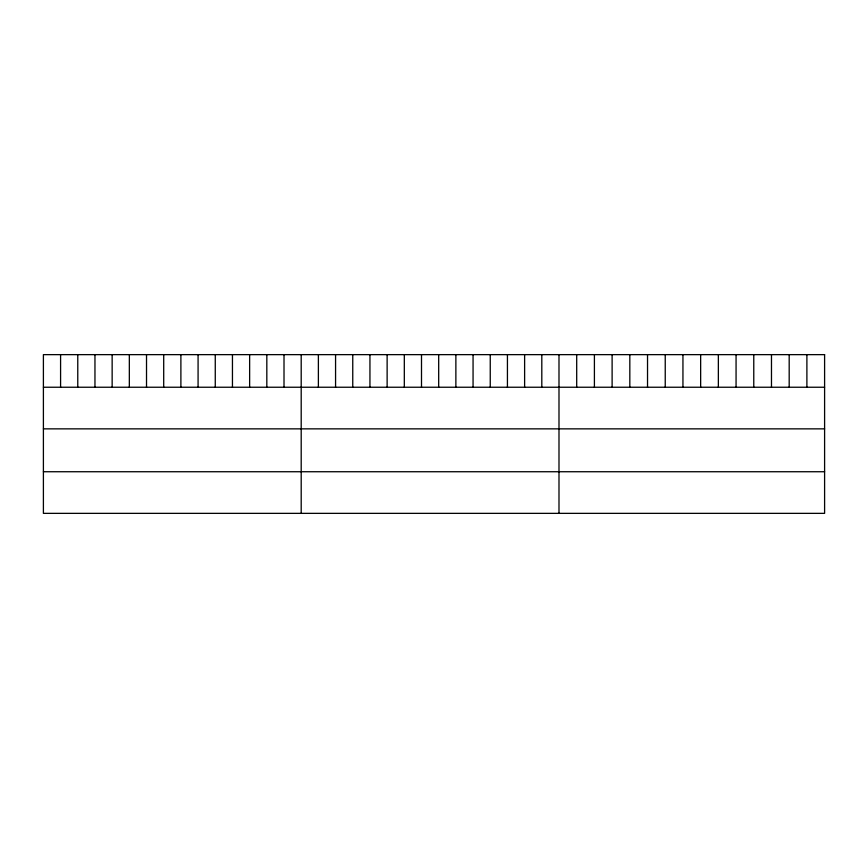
<?xml version="1.0" encoding="UTF-8"?>
<svg xmlns="http://www.w3.org/2000/svg" width="868" height="868" viewBox="0 0 868 868"><rect width="100%" height="100%" fill="white"/><g stroke="black" fill="none" stroke-linecap="round" stroke-linejoin="round"><path stroke-width="1.3" d="M43.4 387.236L824.6 387.236M43.4 428.857L824.6 428.857M43.4 471.736L824.6 471.736M806.893 354.643L806.893 387.236M789.186 354.643L789.186 387.236M771.478 354.643L771.478 387.236M753.771 354.643L753.771 387.236M736.064 354.643L736.064 387.236M718.357 354.643L718.357 387.236M700.65 354.643L700.65 387.236M682.942 354.643L682.942 387.236M665.235 354.643L665.235 387.236M647.528 354.643L647.528 387.236M629.821 354.643L629.821 387.236M612.114 354.643L612.114 387.236M594.406 354.643L594.406 387.236M576.699 354.643L576.699 387.236M558.992 354.643L558.992 513.357M541.806 354.643L541.806 387.236M524.619 354.643L524.619 387.236M507.433 354.643L507.433 387.236M490.246 354.643L490.246 387.236M473.06 354.643L473.06 387.236M455.874 354.643L455.874 387.236M438.687 354.643L438.687 387.236M421.501 354.643L421.501 387.236M404.314 354.643L404.314 387.236M387.128 354.643L387.128 387.236M369.942 354.643L369.942 387.236M352.755 354.643L352.755 387.236M335.569 354.643L335.569 387.236M318.382 354.643L318.382 387.236M301.196 354.643L301.196 513.357M284.01 354.643L284.01 387.236M266.823 354.643L266.823 387.236M249.637 354.643L249.637 387.236M232.45 354.643L232.45 387.236M215.264 354.643L215.264 387.236M198.078 354.643L198.078 387.236M180.891 354.643L180.891 387.236M163.705 354.643L163.705 387.236M146.518 354.643L146.518 387.236M129.332 354.643L129.332 387.236M112.146 354.643L112.146 387.236M94.959 354.643L94.959 387.236M77.773 354.643L77.773 387.236M60.586 354.643L60.586 387.236M824.6 354.643L43.4 354.643L43.4 513.357L824.6 513.357L824.6 354.643"/></g></svg>
